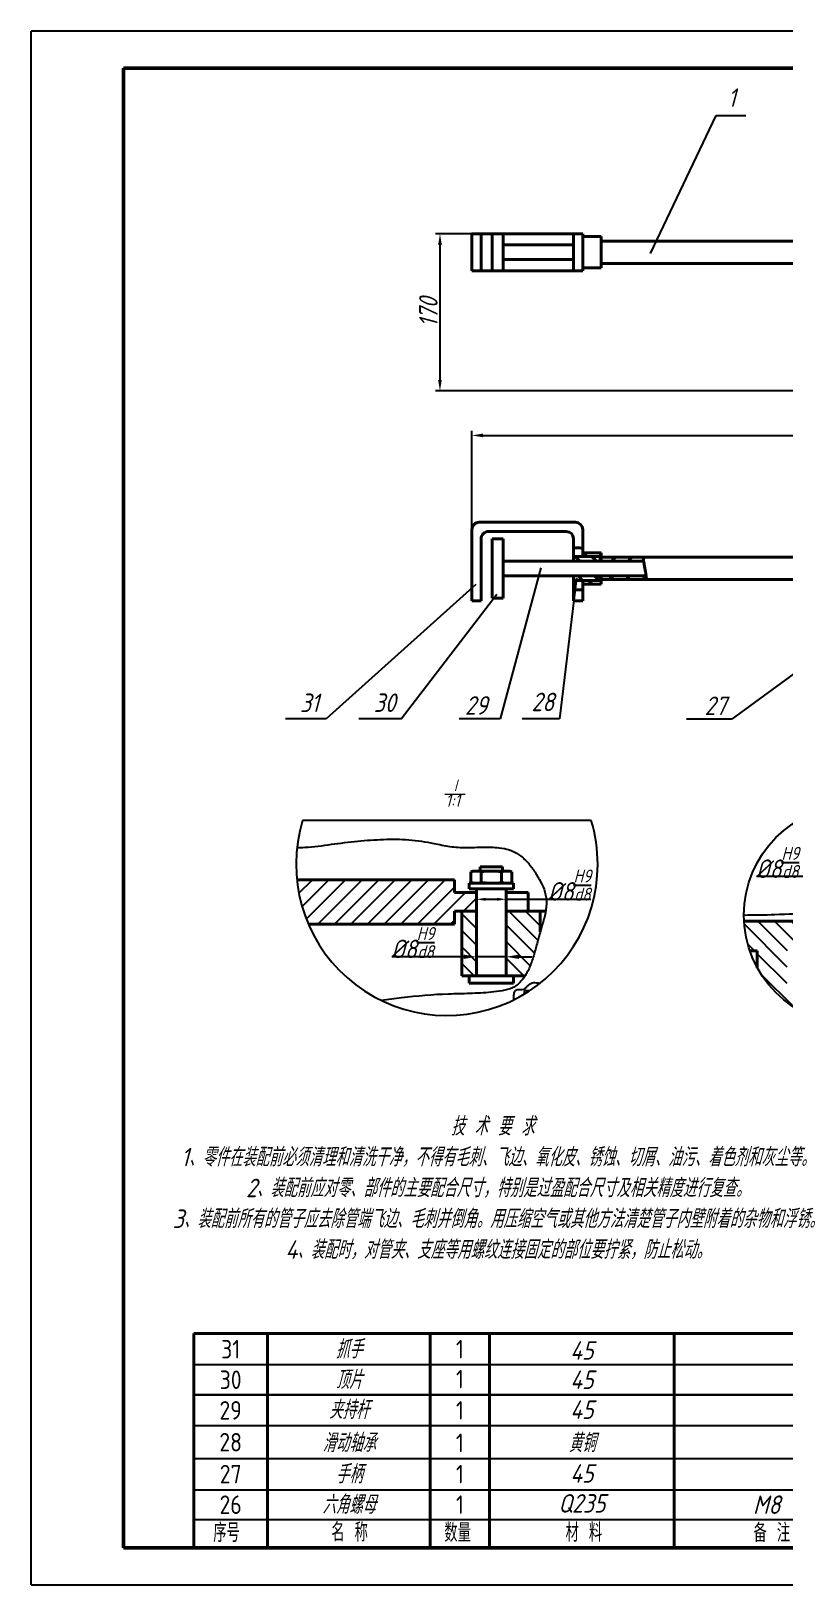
# Model space of a CAD drawing. Header units: millimetres. Extents: x 579 to 4020, y 235 to 1416.
# Drawn here: x 578.9 to 782.8, y 582.3 to 1002.3 of the extents above; entities that cross this region are included whole.
import ezdxf

# ---------------------------------------------------------------- set-up
doc = ezdxf.new("R2010")
doc.units = ezdxf.units.MM
doc.header["$LTSCALE"] = 0.3
for name, color, linetype, lineweight in [('图形轮廓线', 7, 'Continuous', 40), ('图框线', 7, 'Continuous', 50), ('尺寸标注', 7, 'Continuous', 25), ('细实线', 7, 'Continuous', 25)]:
    doc.layers.add(name, color=color, linetype=linetype, lineweight=lineweight)
doc.styles.add('数字样式', font='gbeitc.shx', dxfattribs={"height": 5, "bigfont": 'gbcbig.shx'})
doc.styles.add('文字样式', font='gbeitc.shx', dxfattribs={"bigfont": 'gbcbig.shx'})
doc.styles.add('样式 1', font='gbenor.shx', dxfattribs={"bigfont": 'gbcbig.shx'})
doc.dimstyles.new('4倍', dxfattribs={"dimtxt": 3.5, "dimasz": 3, "dimexe": 1.25, "dimexo": 0, "dimtad": 1, "dimtoh": 1, "dimdec": 3, "dimlfac": 4, "dimdsep": 46, "dimtxsty": '数字样式', "dimcen": 2.5, "dimadec": 0, "dimazin": 0, "dimtp": 0.03, "dimtm": 0.03, "dimtfac": 1, "dimtdec": 3, "dimtmove": 0, "dimatfit": 3, "dimfxl": 1, "dimarcsym": 0})
doc.dimstyles.new('副本 ISO-25', dxfattribs={"dimtxt": 3.5, "dimasz": 3.5, "dimexe": 2, "dimexo": 0, "dimtad": 1, "dimdec": 0, "dimtxsty": '数字样式', "dimcen": 2.5, "dimadec": 0, "dimazin": 0, "dimtfac": 1, "dimtdec": 0, "dimtmove": 0, "dimatfit": 3, "dimfxl": 1.25, "dimarcsym": 0})
doc.dimstyles.new('副本ISO-25', dxfattribs={"dimtxt": 3.5, "dimasz": 2.5, "dimexe": 1.25, "dimexo": 0.625, "dimtad": 1, "dimtxsty": '数字样式', "dimcen": 2.5, "dimadec": 0, "dimazin": 0, "dimtfac": 1, "dimtmove": 0, "dimatfit": 3, "dimfxl": 1, "dimtfillclr": 256, "dimarcsym": 0})
pattern_1 = [(45, (639.561, 637.0208), (-2.245064, 2.245064), [])]
pattern_2 = [(135, (639.561, 637.0208), (-2.245064, -2.245064), [])]

# ---------------------------------------------------------------- blocks, each defined once
blk = doc.blocks.new('*D155')
at = {"layer": 'Defpoints', "color": 0, "ltscale": 0.3, "transparency": 16777216}
for p in [(1087.86, 893.05), (698.11, 848.34), (1087.86, 842.34)]:
    blk.add_point(p, dxfattribs=at)
at = {"layer": '细实线', "color": 0, "lineweight": -2, "ltscale": 0.3, "transparency": 16777216}
for p, q in [((698.11, 848.34), (698.11, 894.3)), ((701.11, 893.05), (1084.86, 893.05)), ((1087.86, 842.34), (1087.86, 894.3))]:
    blk.add_line(p, q, dxfattribs=at)
at = {"layer": '细实线', "color": 0, "ltscale": 0.3, "transparency": 16777216}
for points in [[(701.11, 893.55), (701.11, 892.55), (698.11, 893.05)], [(1084.86, 893.55), (1084.86, 892.55), (1087.86, 893.05)]]:
    blk.add_solid(points, dxfattribs=at)
at = {"layer": '细实线', "color": 0, "ltscale": 0.3, "transparency": 16777216, "insert": (892.98, 896.18), "char_height": 5, "attachment_point": 5, "style": '数字样式'}
blk.add_mtext('1559', dxfattribs=at)
blk = doc.blocks.new('*D156')
at = {"layer": 'Defpoints', "color": 0, "ltscale": 0.3, "transparency": 16777216}
for p in [(698.11, 947.56), (689.48, 905.06), (1074.86, 905.06)]:
    blk.add_point(p, dxfattribs=at)
at = {"layer": '细实线', "color": 0, "lineweight": -2, "ltscale": 0.3, "transparency": 16777216}
for p, q in [((698.11, 947.56), (688.23, 947.56)), ((689.48, 944.56), (689.48, 908.06)), ((1074.86, 905.06), (688.23, 905.06))]:
    blk.add_line(p, q, dxfattribs=at)
at = {"layer": '细实线', "color": 0, "ltscale": 0.3, "transparency": 16777216}
for points in [[(688.98, 944.56), (689.98, 944.56), (689.48, 947.56)], [(688.98, 908.06), (689.98, 908.06), (689.48, 905.06)]]:
    blk.add_solid(points, dxfattribs=at)
at = {"layer": '细实线', "color": 0, "ltscale": 0.3, "transparency": 16777216, "insert": (686.35, 926.31), "char_height": 5, "attachment_point": 5, "rotation": 90, "style": '数字样式'}
blk.add_mtext('170', dxfattribs=at)
blk = doc.blocks.new('*D157')
at = {"layer": 'Defpoints', "color": 0, "ltscale": 0.3, "transparency": 16777216}
for p in [(699.37, 764.46), (707.37, 767.66), (707.37, 764.46)]:
    blk.add_point(p, dxfattribs=at)
at = {"layer": '细实线', "color": 0, "lineweight": -2, "ltscale": 0.3, "transparency": 16777216}
for p, q in [((699.37, 765.08), (699.37, 768.91)), ((707.37, 765.08), (707.37, 768.91)), ((701.87, 767.66), (704.87, 767.66)), ((707.37, 767.66), (730.25, 767.66))]:
    blk.add_line(p, q, dxfattribs=at)
at = {"layer": '细实线', "color": 0, "ltscale": 0.3, "transparency": 16777216}
for points in [[(701.87, 768.08), (701.87, 767.25), (699.37, 767.66)], [(704.87, 768.08), (704.87, 767.25), (707.37, 767.66)]]:
    blk.add_solid(points, dxfattribs=at)
at = {"layer": '细实线', "color": 0, "ltscale": 0.3, "transparency": 16777216, "insert": (724.56, 771.5), "char_height": 5, "attachment_point": 5, "style": '数字样式'}
blk.add_mtext('%%c8{\\H0.7x;\\SH9/d8;}', dxfattribs=at)
blk = doc.blocks.new('*D158')
at = {"layer": 'Defpoints', "color": 0, "ltscale": 0.3, "transparency": 16777216}
for p in [(707.37, 752.12), (699.37, 746.96), (707.37, 746.96)]:
    blk.add_point(p, dxfattribs=at)
at = {"layer": '细实线', "color": 0, "lineweight": -2, "ltscale": 0.3, "transparency": 16777216}
for p, q in [((695.87, 752.12), (676.46, 752.12)), ((699.37, 746.96), (699.37, 754.12)), ((707.37, 752.12), (699.37, 752.12)), ((707.37, 746.96), (707.37, 754.12)), ((710.87, 752.12), (714.37, 752.12))]:
    blk.add_line(p, q, dxfattribs=at)
at = {"layer": '细实线', "color": 0, "ltscale": 0.3, "transparency": 16777216}
for points in [[(695.87, 752.71), (695.87, 751.54), (699.37, 752.12)], [(710.87, 752.71), (710.87, 751.54), (707.37, 752.12)]]:
    blk.add_solid(points, dxfattribs=at)
at = {"layer": '细实线', "color": 0, "ltscale": 0.3, "transparency": 16777216, "insert": (682.14, 755.96), "char_height": 5, "attachment_point": 5, "style": '数字样式'}
blk.add_mtext('%%C8{\\H0.7x;\\SH9/d8;}', dxfattribs=at)
blk = doc.blocks.new('*D159')
at = {"layer": 'Defpoints', "color": 0, "ltscale": 0.3, "transparency": 16777216}
for p in [(805.18, 773.8), (797.47, 765.75), (805.18, 765.75)]:
    blk.add_point(p, dxfattribs=at)
at = {"layer": '细实线', "color": 0, "lineweight": -2, "ltscale": 0.3, "transparency": 16777216}
for p, q in [((793.97, 773.8), (775.12, 773.8)), ((797.47, 765.75), (797.47, 775.8)), ((805.18, 773.8), (797.47, 773.8)), ((805.18, 765.75), (805.18, 775.8)), ((808.68, 773.8), (812.18, 773.8))]:
    blk.add_line(p, q, dxfattribs=at)
at = {"layer": '细实线', "color": 0, "ltscale": 0.3, "transparency": 16777216}
for points in [[(793.97, 774.38), (793.97, 773.22), (797.47, 773.8)], [(808.68, 774.38), (808.68, 773.22), (805.18, 773.8)]]:
    blk.add_solid(points, dxfattribs=at)
at = {"layer": '细实线', "color": 0, "ltscale": 0.3, "transparency": 16777216, "insert": (780.81, 777.63), "char_height": 5, "attachment_point": 5, "style": '数字样式'}
blk.add_mtext('%%C8{\\H0.7x;\\SH9/d8;}', dxfattribs=at)

msp = doc.modelspace()

# ---------------------------------------------------------------- hatches: boundary and pattern name
at = {"layer": '图形轮廓线'}
h = msp.add_hatch(dxfattribs=at)
h.set_pattern_fill('ANSI31', color=256, style=0)
h.set_pattern_definition(pattern_1)
edge = h.paths.add_edge_path(flags=0)
edge.add_line((728.10816, 860.33604), (728.10816, 862.55818))
edge.add_spline(control_points=[(728.10816, 862.55818), (727.20617, 862.64986), (726.36096, 862.72184), (725.60816, 862.65117)], knot_values=[0.922058692, 0.922058692, 0.922058692, 0.922058692, 0.962068042, 0.962068042, 0.962068042, 0.962068042], weights=[1, 1, 1, 1], degree=3, periodic=0)
edge.add_line((725.60816, 862.65117), (725.60816, 860.33604))
edge.add_spline(control_points=[(725.60816, 860.33604), (726.02483, 860.33604), (726.4415, 860.33604), (726.85816, 860.33604), (727.27483, 860.33604), (727.6915, 860.33604), (728.10816, 860.33604)], knot_values=[2271.901, 2271.901, 2271.901, 2271.901, 2271.906, 2271.906, 2271.906, 2271.911, 2271.911, 2271.911, 2271.911], weights=[1, 1, 1, 1, 1, 1, 1], degree=3, periodic=0)
h = msp.add_hatch(dxfattribs=at)
h.set_pattern_fill('ANSI31', color=256, style=0)
h.set_pattern_definition(pattern_1)
edge = h.paths.add_edge_path(flags=0)
edge.add_spline(control_points=[(744.40169, 860.10599), (742.71498, 860.10599), (741.02828, 860.10599), (739.34157, 860.10599), (737.26377, 860.10599), (735.18597, 860.10599), (733.10816, 860.10599)], knot_values=[0.003919045, 0.003919045, 0.003919045, 0.003919045, 0.024159543, 0.024159543, 0.024159543, 0.049093158, 0.049093158, 0.049093158, 0.049093158], weights=[1, 1, 1, 1, 1, 1, 1], degree=3, periodic=0)
edge.add_line((733.10816, 860.10599), (733.10816, 861.33605))
edge.add_spline(control_points=[(733.10816, 861.33605), (731.4415, 861.33605), (729.77483, 861.33605), (728.10816, 861.33605)], knot_values=[0.0000002, 0.0000002, 0.0000002, 0.0000002, 0.0200002, 0.0200002, 0.0200002, 0.0200002], weights=[1, 1, 1, 1], degree=3, periodic=0)
edge.add_line((728.10816, 861.33605), (728.10816, 860.33604))
edge.add_spline(control_points=[(728.10816, 860.33604), (729.6915, 860.33604), (731.27483, 860.33604), (732.85816, 860.33604)], knot_values=[0.0000002, 0.0000002, 0.0000002, 0.0000002, 0.0190002, 0.0190002, 0.0190002, 0.0190002], weights=[1, 1, 1, 1], degree=3, periodic=0)
edge.add_line((732.85816, 860.33604), (732.85816, 859.08604))
edge.add_spline(control_points=[(732.85816, 859.08604), (734.19148, 859.08604), (735.5248, 859.08604), (736.85811, 859.08604), (739.43538, 859.08604), (742.01264, 859.08604), (744.5899, 859.08604)], knot_values=[0.0000002, 0.0000002, 0.0000002, 0.0000002, 0.016, 0.016, 0.016, 0.046927137, 0.046927137, 0.046927137, 0.046927137], weights=[1, 1, 1, 1, 1, 1, 1], degree=3, periodic=0)
edge.add_spline(control_points=[(744.5899, 859.08604), (744.53175, 859.44358), (744.47131, 859.78507), (744.40169, 860.10599)], knot_values=[0.618887935, 0.618887935, 0.618887935, 0.618887935, 0.635216433, 0.635216433, 0.635216433, 0.635216433], weights=[1, 1, 1, 1], degree=3, periodic=0)
h = msp.add_hatch(dxfattribs=at)
h.set_pattern_fill('ANSI31', color=256, angle=90, style=0)
h.set_pattern_definition(pattern_2)
edge = h.paths.add_edge_path(flags=0)
edge.add_line((725.60816, 860.33604), (725.60816, 859.08604))
edge.add_spline(control_points=[(725.60816, 859.08604), (726.94148, 859.08604), (728.2748, 859.08604), (729.60811, 859.08604), (730.7748, 859.08604), (731.94148, 859.08604), (733.10816, 859.08604)], knot_values=[0.0000002, 0.0000002, 0.0000002, 0.0000002, 0.016, 0.016, 0.016, 0.0300002, 0.0300002, 0.0300002, 0.0300002], weights=[1, 1, 1, 1, 1, 1, 1], degree=3, periodic=0)
edge.add_line((733.10816, 859.08604), (733.10816, 860.33604))
edge.add_spline(control_points=[(733.10816, 860.33604), (732.77481, 860.33604), (732.44146, 860.33604), (732.10811, 860.33604), (729.94146, 860.33604), (727.77481, 860.33604), (725.60816, 860.33604)], knot_values=[0.0000002, 0.0000002, 0.0000002, 0.0000002, 0.0040004, 0.0040004, 0.0040004, 0.0300002, 0.0300002, 0.0300002, 0.0300002], weights=[1, 1, 1, 1, 1, 1, 1], degree=3, periodic=0)
h = msp.add_hatch(dxfattribs=at)
h.set_pattern_fill('ANSI31', color=256, angle=90, style=0)
h.set_pattern_definition(pattern_2)
edge = h.paths.add_edge_path(flags=0)
edge.add_line((733.10816, 853.83606), (733.10816, 855.08606))
edge.add_spline(control_points=[(733.10816, 855.08606), (731.77485, 855.08606), (730.44153, 855.08606), (729.10821, 855.08606), (727.94153, 855.08606), (726.77485, 855.08606), (725.60816, 855.08606)], knot_values=[0.0000002, 0.0000002, 0.0000002, 0.0000002, 0.016, 0.016, 0.016, 0.0300002, 0.0300002, 0.0300002, 0.0300002], weights=[1, 1, 1, 1, 1, 1, 1], degree=3, periodic=0)
edge.add_line((725.60816, 855.08606), (725.60816, 853.83606))
edge.add_spline(control_points=[(725.60816, 853.83606), (725.94151, 853.83606), (726.27486, 853.83606), (726.60821, 853.83606), (728.77486, 853.83606), (730.94151, 853.83606), (733.10816, 853.83606)], knot_values=[0.0000002, 0.0000002, 0.0000002, 0.0000002, 0.0040004, 0.0040004, 0.0040004, 0.0300002, 0.0300002, 0.0300002, 0.0300002], weights=[1, 1, 1, 1, 1, 1, 1], degree=3, periodic=0)
h = msp.add_hatch(dxfattribs=at)
h.set_pattern_fill('ANSI31', color=256, style=0)
h.set_pattern_definition(pattern_1)
edge = h.paths.add_edge_path(flags=0)
edge.add_line((728.10816, 851.33261), (728.10816, 853.83606))
edge.add_spline(control_points=[(728.10816, 853.83606), (727.6915, 853.83606), (727.27483, 853.83606), (726.85816, 853.83606), (726.4415, 853.83606), (726.02483, 853.83606), (725.60816, 853.83606)], knot_values=[2271.901, 2271.901, 2271.901, 2271.901, 2271.906, 2271.906, 2271.906, 2271.911, 2271.911, 2271.911, 2271.911], weights=[1, 1, 1, 1, 1, 1, 1], degree=3, periodic=0)
edge.add_line((725.60816, 853.83606), (725.60816, 851.35412))
edge.add_spline(control_points=[(725.60816, 851.35412), (726.38215, 851.24446), (727.23829, 851.27542), (728.10816, 851.33261)], knot_values=[0.198446985, 0.198446985, 0.198446985, 0.198446985, 0.237693307, 0.237693307, 0.237693307, 0.237693307], weights=[1, 1, 1, 1], degree=3, periodic=0)
h = msp.add_hatch(dxfattribs=at)
h.set_pattern_fill('ANSI31', color=256, style=0)
h.set_pattern_definition(pattern_1)
edge = h.paths.add_edge_path(flags=0)
edge.add_spline(control_points=[(733.10816, 854.06612), (735.12144, 854.06612), (737.13472, 854.06612), (739.148, 854.06612), (741.20951, 854.06612), (743.27101, 854.06612), (745.33252, 854.06612)], knot_values=[0.0000002, 0.0000002, 0.0000002, 0.0000002, 0.024159543, 0.024159543, 0.024159543, 0.048897624, 0.048897624, 0.048897624, 0.048897624], weights=[1, 1, 1, 1, 1, 1, 1], degree=3, periodic=0)
edge.add_spline(control_points=[(745.33252, 854.06612), (745.32444, 854.38465), (745.29159, 854.72824), (745.24434, 855.08606)], knot_values=[0.547568111, 0.547568111, 0.547568111, 0.547568111, 0.56287093, 0.56287093, 0.56287093, 0.56287093], weights=[1, 1, 1, 1], degree=3, periodic=0)
edge.add_spline(control_points=[(745.24434, 855.08606), (743.95671, 855.08606), (742.66908, 855.08606), (741.38145, 855.08606), (738.54036, 855.08606), (735.69926, 855.08606), (732.85816, 855.08606)], knot_values=[0.000548462, 0.000548462, 0.000548462, 0.000548462, 0.016, 0.016, 0.016, 0.050093158, 0.050093158, 0.050093158, 0.050093158], weights=[1, 1, 1, 1, 1, 1, 1], degree=3, periodic=0)
edge.add_line((732.85816, 855.08606), (732.85816, 853.83606))
edge.add_spline(control_points=[(732.85816, 853.83606), (731.27483, 853.83606), (729.6915, 853.83606), (728.10816, 853.83606)], knot_values=[0.0000002, 0.0000002, 0.0000002, 0.0000002, 0.0190002, 0.0190002, 0.0190002, 0.0190002], weights=[1, 1, 1, 1], degree=3, periodic=0)
edge.add_line((728.10816, 853.83606), (728.10816, 852.83606))
edge.add_spline(control_points=[(728.10816, 852.83606), (729.77483, 852.83606), (731.4415, 852.83606), (733.10816, 852.83606)], knot_values=[0.0000002, 0.0000002, 0.0000002, 0.0000002, 0.0200002, 0.0200002, 0.0200002, 0.0200002], weights=[1, 1, 1, 1], degree=3, periodic=0)
edge.add_line((733.10816, 852.83606), (733.10816, 854.06612))
at = {"layer": '细实线', "ltscale": 0.3}
h = msp.add_hatch(dxfattribs=at)
h.set_pattern_fill('ANSI31', color=256)
h.set_pattern_definition([(45, (39.696, 5.0346), (-2.245064, 2.245064), [])])
h.paths.add_polyline_path([(650.75688, 772.95848, 0.076391859), (653.86319, 760.95911), (693.37254, 760.95911), (693.37254, 764.4588), (699.373, 764.4588), (699.373, 769.4588), (693.37254, 769.4588), (693.37254, 772.95848)])
h = msp.add_hatch(dxfattribs=at)
h.set_pattern_fill('ANSI31', color=256, angle=90)
h.set_pattern_definition([(135, (39.696, 5.0346), (-2.245064, -2.245064), [])])
h.paths.add_polyline_path([(695.37276, 746.9588), (697.37285, 746.9588), (699.373, 746.9588), (699.373, 764.4588), (695.37276, 764.4588)])
edge = h.paths.add_edge_path()
edge.add_line((716.6236, 758.87641), (716.6236, 764.4588))
edge.add_line((716.6236, 764.4588), (707.37206, 764.4588))
edge.add_line((707.37206, 764.4588), (707.37206, 746.9588))
edge.add_line((707.37206, 746.9588), (709.37252, 746.9588))
edge.add_line((709.37252, 746.9588), (712.49949, 746.9588))
edge.add_spline(control_points=[(712.43132, 746.84), (712.64319, 747.16366), (713.39422, 748.43913), (714.40501, 750.83991), (715.31246, 754.07511), (716.01876, 756.85922), (716.52095, 758.53824), (716.69447, 759.1165)], knot_values=[0.611292552, 0.611292552, 0.611292552, 0.611292552, 0.61973405, 0.643543317, 0.668032028, 0.69315521, 0.706357268, 0.706357268, 0.706357268, 0.706357268], degree=3, periodic=0)
h = msp.add_hatch(dxfattribs=at)
h.set_pattern_fill('ANSI31', color=256, angle=90)
h.set_pattern_definition([(135, (45.963, 0.5664), (-2.245064, -2.245064), [])])
edge = h.paths.add_edge_path()
edge.add_line((783.32222, 753.74694), (789.10876, 753.74694))
edge.add_spline(control_points=[(789.10876, 753.74694), (789.09778, 755.08307), (789.07565, 757.77561), (789.60146, 760.41653), (789.86634, 761.74694)], knot_values=[0, 0, 0, 0, 0.49623767, 1, 1, 1, 1], degree=3, periodic=0)
edge.add_line((789.86634, 761.74694), (771.72579, 761.74694))
edge.add_arc((801.32222, 763.38989), 29.642, 183.1773311, 198.9845893)
edge.add_line((773.29257, 753.74694), (775.32221, 753.74694))
edge.add_line((775.32221, 753.74694), (775.32221, 749.15447))
edge.add_arc((801.32222, 763.38989), 29.642, 208.7013983, 252.325136)
edge.add_line((792.32247, 735.14715), (792.32247, 741.74694))
edge.add_line((792.32247, 741.74694), (783.32222, 741.74694))
edge.add_line((783.32222, 741.74694), (783.32222, 753.74694))
edge = h.paths.add_edge_path()
edge.add_spline(control_points=[(789.86634, 761.74694), (789.60146, 760.41653), (789.07565, 757.77561), (789.09778, 755.08307), (789.10876, 753.74694)], knot_values=[0, 0, 0, 0, 0.50376233, 1, 1, 1, 1], degree=3, periodic=0)
edge.add_line((789.10876, 753.74694), (793.49388, 753.74694))
edge.add_line((793.49388, 753.74694), (796.32224, 753.74694))
edge.add_line((796.32224, 753.74694), (796.32224, 759.74694))
edge.add_line((796.32224, 759.74694), (794.3222, 759.74694))
edge.add_line((794.3222, 759.74694), (794.3222, 761.74694))
edge.add_line((794.3222, 761.74694), (789.86634, 761.74694))
edge = h.paths.add_edge_path()
edge.add_line((806.32223, 753.74694), (807.34331, 753.74694))
edge.add_line((807.34331, 753.74694), (808.302, 753.74694))
edge.add_line((808.302, 753.74694), (808.93428, 753.74694))
edge.add_line((808.93428, 753.74694), (809.15059, 753.74694))
edge.add_line((809.15059, 753.74694), (813.27696, 753.74694))
edge.add_spline(control_points=[(813.27696, 753.74694), (813.29605, 755.08066), (813.33439, 757.75986), (812.96679, 760.41403), (812.78218, 761.74694)], knot_values=[0, 0, 0, 0, 0.497809572, 1, 1, 1, 1], degree=3, periodic=0)
edge.add_line((812.78218, 761.74694), (808.32226, 761.74694))
edge.add_line((808.32226, 761.74694), (808.32226, 759.74694))
edge.add_line((808.32226, 759.74694), (806.32223, 759.74694))
edge.add_line((806.32223, 759.74694), (806.32223, 753.74694))
edge = h.paths.add_edge_path()
edge.add_line((819.32224, 753.74694), (819.32224, 741.74694))
edge.add_line((819.32224, 741.74694), (810.322, 741.74694))
edge.add_line((810.322, 741.74694), (810.322, 735.14715))
edge.add_arc((801.32222, 763.38989), 29.642, 287.6748953, 331.2986637)
edge.add_line((827.32225, 749.1545), (827.32225, 753.74694))
edge.add_line((827.32225, 753.74694), (829.35188, 753.74694))
edge.add_arc((801.32222, 763.38989), 29.642, 341.0154106, 356.8226689)
edge.add_line((830.91865, 761.74694), (812.78218, 761.74694))
edge.add_spline(control_points=[(812.78218, 761.74694), (812.96679, 760.41403), (813.33439, 757.75986), (813.29605, 755.08066), (813.27696, 753.74694)], knot_values=[0, 0, 0, 0, 0.502190428, 1, 1, 1, 1], degree=3, periodic=0)
edge.add_line((813.27696, 753.74694), (819.32224, 753.74694))

# ---------------------------------------------------------------- linework, layer by layer
at = {"layer": '图形轮廓线'}
for p, q in [((698.10816, 947.55667), (700.60816, 947.55667)), ((698.10816, 947.55667), (698.10816, 937.55667)), ((700.60816, 947.55667), (700.60816, 937.55667)), ((700.60816, 947.55667), (702.60816, 947.55667)), ((702.60816, 947.55667), (703.61134, 947.55667)), ((703.61134, 947.55667), (706.61134, 947.55667)), ((703.61134, 946.30667), (703.61134, 947.55667)), ((703.61134, 938.80667), (703.61134, 946.30667)), ((706.61134, 947.55667), (723.60816, 947.55667)), ((706.61134, 946.30667), (706.61134, 947.55667)), ((706.61134, 938.80667), (706.61134, 946.30667)), ((723.60816, 947.55667), (725.60816, 947.55667)), ((725.60816, 947.55667), (725.60816, 937.55667)), ((725.60816, 947.55667), (728.10816, 947.55667)), ((728.10816, 947.55667), (728.10816, 937.55667)), ((733.10816, 946.80667), (728.10816, 946.80667)), ((733.10816, 938.30667), (733.10816, 946.80667)), ((848.10816, 945.57661), (733.10816, 945.57661)), ((725.60816, 944.55667), (706.61134, 944.55667)), ((698.10816, 937.55667), (700.60816, 937.55667)), ((700.60816, 937.55667), (702.60816, 937.55667)), ((702.60816, 937.55667), (703.61134, 937.55667)), ((703.61134, 937.55667), (703.61134, 938.80667)), ((703.61134, 937.55667), (706.61134, 937.55667)), ((706.61134, 940.55667), (725.60816, 940.55667)), ((706.61134, 937.55667), (706.61134, 938.80667)), ((706.61134, 937.55667), (723.60816, 937.55667)), ((723.60816, 937.55667), (725.60816, 937.55667)), ((725.60816, 937.55667), (728.10816, 937.55667)), ((728.10816, 938.30667), (733.10816, 938.30667)), ((733.10816, 939.53672), (848.10816, 939.53672)), ((726.10816, 869.58605), (700.10816, 869.58605)), ((698.10816, 867.58605), (698.10816, 848.33605)), ((702.60816, 867.08605), (723.60816, 867.08605)), ((728.10816, 862.55818), (728.10816, 867.58605)), ((700.60816, 848.33605), (700.60816, 865.08605)), ((703.61134, 863.83605), (703.61134, 865.08605)), ((703.61134, 865.08605), (706.61134, 865.08605)), ((703.61134, 850.33605), (703.61134, 863.83605)), ((706.61134, 863.83605), (706.61134, 865.08605)), ((706.61134, 850.33605), (706.61134, 863.83605)), ((725.60816, 865.08605), (725.60816, 862.65117)), ((725.60816, 862.65117), (725.60816, 860.33604)), ((728.10816, 860.33604), (728.10816, 862.55818)), ((728.10816, 860.33604), (728.10816, 861.33605)), ((733.10816, 861.33605), (728.10816, 861.33605)), ((733.10816, 860.10599), (733.10816, 861.33605)), ((744.5881, 859.08605), (706.61134, 859.08605)), ((725.60816, 859.08605), (725.60816, 860.33604)), ((725.60816, 860.33604), (733.10816, 860.33604)), ((725.60816, 860.33604), (728.10816, 860.33604)), ((728.10816, 860.33604), (732.85816, 860.33604)), ((732.85816, 859.08605), (732.85816, 860.33604)), ((733.10816, 859.08605), (733.10816, 860.33604)), ((744.40169, 860.10599), (733.10816, 860.10599)), ((841.28179, 860.10599), (744.4018, 860.10599)), ((706.61134, 855.08605), (745.24318, 855.08605)), ((725.60816, 853.83606), (725.60816, 855.08605)), ((733.10816, 853.83606), (725.60816, 853.83606)), ((728.10816, 853.83606), (725.60816, 853.83606)), ((725.60816, 853.83606), (725.60816, 851.35412)), ((732.85816, 853.83606), (728.10816, 853.83606)), ((728.10816, 852.83606), (728.10816, 853.83606)), ((728.10816, 851.33261), (728.10816, 853.83606)), ((728.10816, 852.83606), (733.10816, 852.83606)), ((732.85816, 853.83606), (732.85816, 855.08605)), ((733.10816, 853.83606), (733.10816, 855.08605)), ((733.10816, 854.06612), (745.33252, 854.06612)), ((733.10816, 852.83606), (733.10816, 854.06612)), ((745.33251, 854.06611), (842.01185, 854.06611)), ((703.61134, 849.08605), (703.61134, 850.33605)), ((703.61134, 849.08605), (706.61134, 849.08605)), ((706.61134, 849.08605), (706.61134, 850.33605)), ((725.60816, 851.35412), (725.60816, 848.33605)), ((728.10816, 848.33605), (728.10816, 851.33261)), ((698.10816, 848.33605), (700.60816, 848.33605)), ((725.60816, 848.33605), (728.10816, 848.33605)), ((693.37254, 772.9588), (650.75689, 772.9588)), ((693.37254, 772.95848), (650.75689, 772.95848)), ((693.37254, 772.95848), (693.37254, 769.4588)), ((698.37254, 775.2588), (697.8476, 775.11813)), ((697.8476, 775.11812), (698.50772, 775.2588)), ((697.8476, 772.19947), (697.8476, 775.11812)), ((698.37254, 775.2588), (698.50772, 775.2588)), ((699.96875, 775.2588), (698.50772, 775.2588)), ((699.96875, 775.2588), (701.94023, 775.2588)), ((700.37257, 776.4588), (700.37257, 775.2588)), ((700.37257, 776.4588), (706.37255, 776.4588)), ((700.62887, 775.11812), (701.94023, 775.2588)), ((700.62887, 772.19947), (700.62887, 775.11812)), ((704.8425, 775.2588), (701.94023, 775.2588)), ((704.8425, 775.2588), (706.80505, 775.2588)), ((706.15386, 775.11812), (706.80505, 775.2588)), ((706.15386, 772.19947), (706.15386, 775.11812)), ((706.37255, 775.2588), (706.37255, 776.4588)), ((708.24629, 775.2588), (706.80505, 775.2588)), ((708.24629, 775.2588), (708.37253, 775.2588)), ((708.89753, 775.11813), (708.37253, 775.2588)), ((708.89753, 772.19947), (708.89753, 775.11812)), ((693.37254, 769.4588), (699.373, 769.4588)), ((697.37255, 772.0588), (697.37255, 770.4588)), ((703.37253, 772.0588), (697.37255, 772.0588)), ((703.37253, 770.4588), (697.37255, 770.4588)), ((697.8476, 772.19946), (698.37254, 772.0588)), ((699.37253, 770.4588), (699.37253, 769.4588)), ((699.373, 764.4588), (699.373, 769.4588)), ((700.62887, 772.19947), (699.96875, 772.0588)), ((709.37252, 772.0588), (703.37253, 772.0588)), ((709.37252, 770.4588), (703.37253, 770.4588)), ((706.15386, 772.19947), (704.8425, 772.0588)), ((707.37206, 769.4588), (707.37206, 764.4588)), ((707.37206, 769.4588), (713.37252, 769.4588)), ((707.37254, 769.4588), (707.37254, 770.4588)), ((708.37253, 772.0588), (708.89753, 772.19946)), ((709.37252, 770.4588), (709.37252, 772.0588)), ((713.37252, 769.4588), (713.37252, 764.4588)), ((699.373, 764.4588), (693.37254, 764.4588)), ((693.37254, 764.4588), (693.37254, 760.95911)), ((695.37276, 746.9588), (695.37276, 764.4588)), ((699.373, 764.4588), (695.37276, 764.4588)), ((699.373, 764.4588), (699.373, 746.9588)), ((707.37206, 746.9588), (707.37206, 764.4588)), ((716.6236, 764.4588), (707.37206, 764.4588)), ((713.37252, 764.4588), (707.37206, 764.4588)), ((716.6236, 764.4588), (716.6236, 758.88047)), ((716.6236, 764.4588), (718.02115, 764.4588)), ((653.86319, 760.95911), (693.37254, 760.95911)), ((653.86337, 760.9588), (693.37254, 760.9588)), ((789.86634, 761.74694), (771.72578, 761.74694)), ((775.32221, 753.74694), (773.29225, 753.74694)), ((775.32221, 749.15354), (775.32221, 753.74694)), ((697.37285, 746.9588), (695.37276, 746.9588)), ((697.37255, 746.9588), (697.37255, 744.9588)), ((697.37255, 746.9588), (709.37252, 746.9588)), ((697.37255, 744.9588), (709.37252, 744.9588)), ((712.49878, 746.9588), (709.37222, 746.9588)), ((709.37252, 744.9588), (709.37252, 746.9588))]:
    msp.add_line(p, q, dxfattribs=at)
at = {"layer": '图形轮廓线', "ltscale": 0.3}
for p, q in [((622.86257, 592.33918), (622.86257, 650.28466)), ((802.86257, 650.28466), (622.86257, 650.28466)), ((642.86257, 592.33918), (642.86257, 650.28466)), ((686.86257, 592.33918), (686.86257, 650.28466)), ((702.86257, 592.33918), (702.86257, 650.28466)), ((752.86257, 592.33918), (752.86257, 650.28466))]:
    msp.add_line(p, q, dxfattribs=at)
at = {"layer": '图形轮廓线'}
for centre, start, end in [((700.10816, 867.58605), 90, 180.0000001), ((726.10816, 867.58605), 0.0000001, 90), ((702.60816, 865.08605), 90, 180.0000001), ((723.60816, 865.08605), 0.0000001, 90)]:
    msp.add_arc(centre, 2, start, end, dxfattribs=at)
for points, knots in [([(725.60816, 862.65117), (725.91666, 862.6652), (726.75165, 862.70318), (727.58359, 862.61425), (728.10816, 862.55818)], [0, 0, 0, 0, 0.369467389, 1, 1, 1, 1]), ([(744.40169, 860.10599), (744.40334, 860.09843), (744.40669, 860.08311), (744.44256, 859.91398), (744.52122, 859.51021), (744.62375, 858.88076), (744.71555, 858.28311), (744.79074, 857.79872), (744.87441, 857.28986), (744.96519, 856.77869), (745.05644, 856.2702), (745.13984, 855.78748), (745.21092, 855.33665), (745.26418, 854.94305), (745.30013, 854.60985), (745.32689, 854.268), (745.33203, 854.08496), (745.33242, 854.06998), (745.33252, 854.06612)], [0, 0, 0, 0, 0.05189425, 0.105314186, 0.210194936, 0.31644818, 0.369658567, 0.424394886, 0.477908718, 0.532951957, 0.586899263, 0.642410519, 0.696264704, 0.751762435, 0.804243369, 0.858278118, 0.963386152, 1, 1, 1, 1]), ([(728.10816, 851.33261), (727.69278, 851.30508), (726.85892, 851.24982), (726.02611, 851.31927), (725.60816, 851.35412)], [0, 0, 0, 0, 0.498148805, 1, 1, 1, 1]), ([(699.96875, 775.2588), (699.99314, 775.25494), (700.21541, 775.21975), (700.43414, 775.16599), (700.62887, 775.11812)], [0, 0, 0, 0, 0.109743642, 1, 1, 1, 1]), ([(704.8425, 775.2588), (704.92844, 775.25182), (705.36667, 775.21626), (705.80305, 775.16186), (706.15386, 775.11812)], [0, 0, 0, 0, 0.196090735, 1, 1, 1, 1]), ([(708.24629, 775.2588), (708.27094, 775.25484), (708.49027, 775.21962), (708.70602, 775.16585), (708.89753, 775.11812)], [0, 0, 0, 0, 0.112393599, 1, 1, 1, 1]), ([(698.50772, 772.0588), (698.48333, 772.06266), (698.26106, 772.09785), (698.04233, 772.15161), (697.8476, 772.19947)], [0, 0, 0, 0, 0.109743642, 1, 1, 1, 1]), ([(701.94023, 772.0588), (701.8543, 772.06577), (701.41606, 772.10134), (700.97968, 772.15574), (700.62887, 772.19947)], [0, 0, 0, 0, 0.196090735, 1, 1, 1, 1]), ([(706.80505, 772.0588), (706.78039, 772.06275), (706.56108, 772.09797), (706.34535, 772.15174), (706.15386, 772.19947)], [0, 0, 0, 0, 0.112403413, 1, 1, 1, 1])]:
    msp.add_open_spline(points, degree=3, knots=knots, dxfattribs=at)
at = {"layer": '图框线', "ltscale": 0.3}
for p, q in [((1162.86257, 992.33918), (603.86257, 992.33918)), ((603.86257, 592.33918), (603.86257, 992.33918)), ((603.86257, 592.33918), (1162.86257, 592.33918))]:
    msp.add_line(p, q, dxfattribs=at)
at = {"layer": '尺寸标注', "ltscale": 0.3}
for p, q in [((1172.86257, 1002.33918), (578.86257, 1002.33918)), ((578.86257, 582.33918), (578.86257, 1002.33918)), ((578.86257, 582.33918), (1172.86257, 582.33918))]:
    msp.add_line(p, q, dxfattribs=at)
at = {"layer": '尺寸标注', "lineweight": 15, "ltscale": 0.3}
msp.add_line((690.75347, 796.08244), (696.26028, 796.08244), dxfattribs=at)
at = {"layer": '细实线', "ltscale": 0.3}
for p, q in [((746.39334, 942.19654), (764.20888, 979.52683)), ((764.20888, 979.52683), (772.21391, 979.52683)), ((862.93898, 885.62194), (768.48268, 816.42526)), ((716.74898, 857.25253), (705.72559, 816.4389)), ((699.20498, 852.75346), (658.71594, 816.4389)), ((726.4349, 854.46587), (721.83762, 816.4389)), ((678.99931, 816.4389), (704.86241, 850.13472)), ((658.71594, 816.4389), (647.72319, 816.4389)), ((678.99931, 816.4389), (667.4949, 816.4389)), ((705.72559, 816.4389), (694.67245, 816.4389)), ((721.83762, 816.4389), (711.67487, 816.4389)), ((756.19857, 816.4389), (768.50129, 816.4389)), ((716.69447, 759.1165), (716.76226, 759.34236)), ((712.3883, 746.77473), (712.43132, 746.84)), ((802.86257, 650.28466), (622.86257, 650.28466)), ((802.86257, 641.84263), (622.86257, 641.84263)), ((802.86257, 633.75234), (622.86257, 633.75234)), ((622.86257, 633.75234), (802.86257, 633.75234)), ((802.86257, 625.31031), (622.86257, 625.31031))]:
    msp.add_line(p, q, dxfattribs=at)
at = {"layer": '细实线'}
for p, q in [((730.37827, 788.9588), (652.32169, 788.9588)), ((712.3726, 742.09783), (712.3726, 742.9588)), ((713.74243, 742.9588), (712.3726, 742.9588)), ((622.86257, 616.51652), (802.86257, 616.51652)), ((622.86257, 616.51652), (802.86257, 616.51652)), ((622.86257, 608.07449), (802.86257, 608.07449)), ((622.86257, 599.98421), (802.86257, 599.98421))]:
    msp.add_line(p, q, dxfattribs=at)
msp.add_circle((801.32222, 763.38989), 29.642, dxfattribs=at)
for centre, radius, start, end in [((691.34999, 777.06519), 40.80032, 163.0517597, 359.9999829), ((691.35171, 777.06536), 40.79861, 359.9997463, 16.9487266)]:
    msp.add_arc(centre, radius, start, end, dxfattribs=at)
for points, knots in [([(650.81059, 781.67195), (651.52422, 781.67554), (654.64565, 781.69121), (660.09666, 782.57501), (667.16527, 783.40862), (674.15495, 783.95627), (681.08283, 783.90707), (687.05035, 782.97872), (692.1479, 781.82339), (696.61751, 781.5727), (701.08318, 781.80305), (705.01133, 781.77196), (708.28473, 781.13083), (710.83004, 779.88598), (712.98264, 777.96317), (714.82493, 775.63962), (716.38219, 773.09093), (717.77963, 770.36014), (718.42834, 767.24151), (718.05391, 763.94852), (717.36205, 761.34492), (716.89972, 759.80041), (716.76226, 759.34236)], [0, 0, 0, 0, 0.0155969682, 0.0682214184, 0.1203274027, 0.171348007, 0.2214713164, 0.2714157304, 0.303105023, 0.3356415017, 0.3688539028, 0.4009655023, 0.4212707748, 0.4412771472, 0.462092533, 0.4838474518, 0.5059215688, 0.5273628365, 0.5506638259, 0.5743192618, 0.5991159494, 0.6095736479, 0.6095736479, 0.6095736479, 0.6095736479]), ([(771.68025, 763.40938), (774.48084, 763.44127), (780.71933, 763.51231), (786.94857, 763.86316), (790.38138, 764.05651)], [0, 0, 0, 0, 0.448920587, 1, 1, 1, 1]), ([(716.69447, 759.1165), (716.52095, 758.53824), (716.01876, 756.85922), (715.31246, 754.07511), (714.40501, 750.83991), (713.39422, 748.43913), (712.64319, 747.16366), (712.43132, 746.84)], [0.61129255211, 0.61129255211, 0.61129255211, 0.61129255211, 0.62449460937, 0.64961779211, 0.67410650236, 0.69791577002, 0.70635726773, 0.70635726773, 0.70635726773, 0.70635726773]), ([(712.3883, 746.77473), (712.08822, 746.32271), (711.17513, 745.13103), (709.16875, 743.56186), (706.27518, 742.88014), (702.4052, 742.39843), (697.55432, 742.15876), (689.45726, 742.04682), (681.47533, 741.3691), (675.44938, 740.55755), (673.63202, 740.3128)], [0.7069259156, 0.7069259156, 0.7069259156, 0.7069259156, 0.7187660525, 0.7396297394, 0.7610170369, 0.7827428258, 0.8251182249, 0.8670174944, 0.9598940722, 1, 1, 1, 1]), ([(709.48988, 740.51917), (709.48265, 740.61259), (709.44409, 741.1112), (709.46435, 741.78788), (709.6192, 742.49863), (709.81599, 742.9132), (710.13448, 743.21524), (710.67712, 743.36419), (711.34683, 743.24531), (712.1791, 743.31819), (712.83727, 743.85923), (713.51001, 744.65663), (714.79071, 745.4091), (715.92414, 745.00051), (716.53818, 745.01159), (716.59475, 745.01261)], [0, 0, 0, 0, 0.028365896, 0.151405231, 0.202996804, 0.247710314, 0.288385044, 0.33161547, 0.41214042, 0.493224274, 0.574564055, 0.660248256, 0.814086023, 0.982873176, 1, 1, 1, 1])]:
    msp.add_open_spline(points, degree=3, knots=knots, dxfattribs=at)

# ---------------------------------------------------------------- texts
at = {"insert": (703.71998, 689.56699), "char_height": 5, "width": 181.6022239, "attachment_point": 5, "style": '文字样式'}
msp.add_mtext('技 术 要 求\\P 1、零件在装配前必须清理和清洗干净，不得有毛刺、飞边、氧化皮、锈蚀、切屑、油污、着色剂和灰尘等。\\P 2、装配前应对零、部件的主要配合尺寸，特别是过盈配合尺寸及相关精度进行复查。\\P 3、装配前所有的管子应去除管端飞边、毛刺并倒角。用压缩空气或其他方法清楚管子内壁附着的杂物和浮锈。\\P 4、装配时，对管夹、支座等用螺纹连接固定的部位要拧紧，防止松动。', dxfattribs=at)
at = {"color": 0, "ltscale": 0.5, "char_height": 5, "attachment_point": 1, "style": '样式 1'}
for s, width, insert in [('序号', 21.8268242, (628.15915, 598.94427)), ('名 称', 30.3648848, (660.08193, 599.0781)), ('数量', 14.1171072, (690.64353, 598.96552)), ('材 料', 35.6201827, (723.45506, 598.99923)), ('备 注', 35.8363738, (774.30825, 598.9351))]:
    msp.add_mtext_dynamic_manual_height_columns(s, width=width, gutter_width=12.5, heights=[0], dxfattribs=dict(at, insert=insert))
at = {"layer": '尺寸标注', "lineweight": 15, "ltscale": 0.3, "style": '数字样式'}
for s, p in [('Ⅰ', (692.25986, 796.62321)), ('1:1', (690.94987, 792.65505))]:
    msp.add_text(s, height=3.5, dxfattribs=at).set_placement(p)
at = {"layer": '细实线', "ltscale": 0.3, "char_height": 5}
for s, insert, width, attachment_point, style in [('1', (767.35238, 986.85356), 16.0613027, 1, '数字样式'), ('31', (651.62305, 823.27443), 13.892371, 1, '数字样式'), ('30', (671.55872, 823.30185), 20.2833618, 1, '数字样式'), ('28', (714.23199, 823.51198), 10.0994196, 1, '数字样式'), ('29', (699.28133, 820.05906), 8.3621277, 5, '数字样式'), ('27', (761.07262, 822.47334), 13.629101, 1, '数字样式'), ('31', (632.86257, 646.06364), 20, 5, '样式 1'), ('抓手', (664.86257, 646.06364), 44, 5, '数字样式'), ('1', (694.86257, 646.06364), 16, 5, '样式 1'), ('45', (727.86257, 645.71189), 50, 5, '数字样式'), ('30', (632.86257, 637.79748), 20, 5, '样式 1'), ('顶片', (664.86257, 637.79748), 44, 5, '数字样式'), ('1', (694.86257, 637.97336), 16, 5, '样式 1'), ('45', (727.86257, 637.79748), 50, 5, '数字样式'), ('29', (632.86257, 629.53133), 20, 5, '样式 1'), ('夹持杆', (664.86257, 629.7072), 44, 5, '数字样式'), ('1', (694.86257, 629.53133), 16, 5, '样式 1'), ('45', (727.86257, 629.7072), 50, 5, '数字样式'), ('28', (632.86257, 620.91342), 20, 5, '样式 1'), ('滑动轴承', (664.86257, 620.73754), 44, 5, '数字样式'), ('1', (694.86257, 620.73754), 16, 5, '样式 1'), ('黄铜', (727.86257, 620.73754), 50, 5, '数字样式'), ('27', (632.86257, 612.29551), 20, 5, '样式 1'), ('手柄', (664.86257, 612.29551), 44, 5, '数字样式'), ('1', (694.86257, 612.29551), 16, 5, '样式 1'), ('45', (727.86257, 612.47138), 50, 5, '数字样式'), ('26', (632.86257, 604.02935), 20, 5, '样式 1'), ('六角螺母', (664.86257, 604.02935), 44, 5, '数字样式'), ('1', (694.86257, 604.02935), 16, 5, '样式 1'), ('Q235', (727.86257, 604.3811), 50, 5, '数字样式'), ('M8', (777.86257, 604.02935), 50, 5, '数字样式')]:
    msp.add_mtext(s, dxfattribs=dict(at, insert=insert, width=width, attachment_point=attachment_point, style=style))

# ---------------------------------------------------------------- dimensions: what is measured, and where the dimension line sits
at = {"layer": '细实线', "ltscale": 0.3}
dim = msp.add_linear_dim(base=(689.47683, 905.05667), p1=(698.10816, 947.55667), p2=(1074.85816, 905.05667), angle=90, dimstyle='4倍', dxfattribs=at)
dim.commit()
dim.dimension.update_dxf_attribs({"geometry": '*D156', "text_midpoint": (686.35183, 926.30667)})
dim = msp.add_linear_dim(base=(1087.85816, 893.05362), p1=(698.10816, 848.33605), p2=(1087.85816, 842.33605), dimstyle='4倍', dxfattribs=at)
dim.commit()
dim.dimension.update_dxf_attribs({"geometry": '*D155', "text_midpoint": (892.98316, 896.17862)})
dim = msp.add_linear_dim(base=(805.17877, 773.80109), p1=(797.46569, 765.74694), p2=(805.17877, 765.74694), text='%%C<>{\\H0.7x;\\SH9/d8;}', dimstyle='副本 ISO-25', dxfattribs=at)
dim.commit()
dim.dimension.update_dxf_attribs({"geometry": '*D159', "text_midpoint": (780.80944, 773.80109), "dimtype": 160})
for base, p1, p2, text, dimstyle, override, picture, middle in [((707.37206, 767.66319), (699.373, 764.4588), (707.37206, 764.4588), '<>{\\H0.7x;\\SH9/d8;}', '副本ISO-25', {"dimtxt": 5, "dimpost": '%%c<>'}, '*D157', (724.55901, 767.66319)), ((707.37206, 752.1233), (699.373, 746.9588), (707.37206, 746.9588), '%%C<>{\\H0.7x;\\SH9/d8;}', '副本 ISO-25', {"dimtxt": 5}, '*D158', (682.14454, 752.1233))]:
    dim = msp.add_linear_dim(base=base, p1=p1, p2=p2, text=text, dimstyle=dimstyle, override=override, dxfattribs=at)
    dim.commit()
    dim.dimension.update_dxf_attribs({"geometry": picture, "text_midpoint": middle, "dimtype": 160})

doc.saveas('drawing.dxf')
